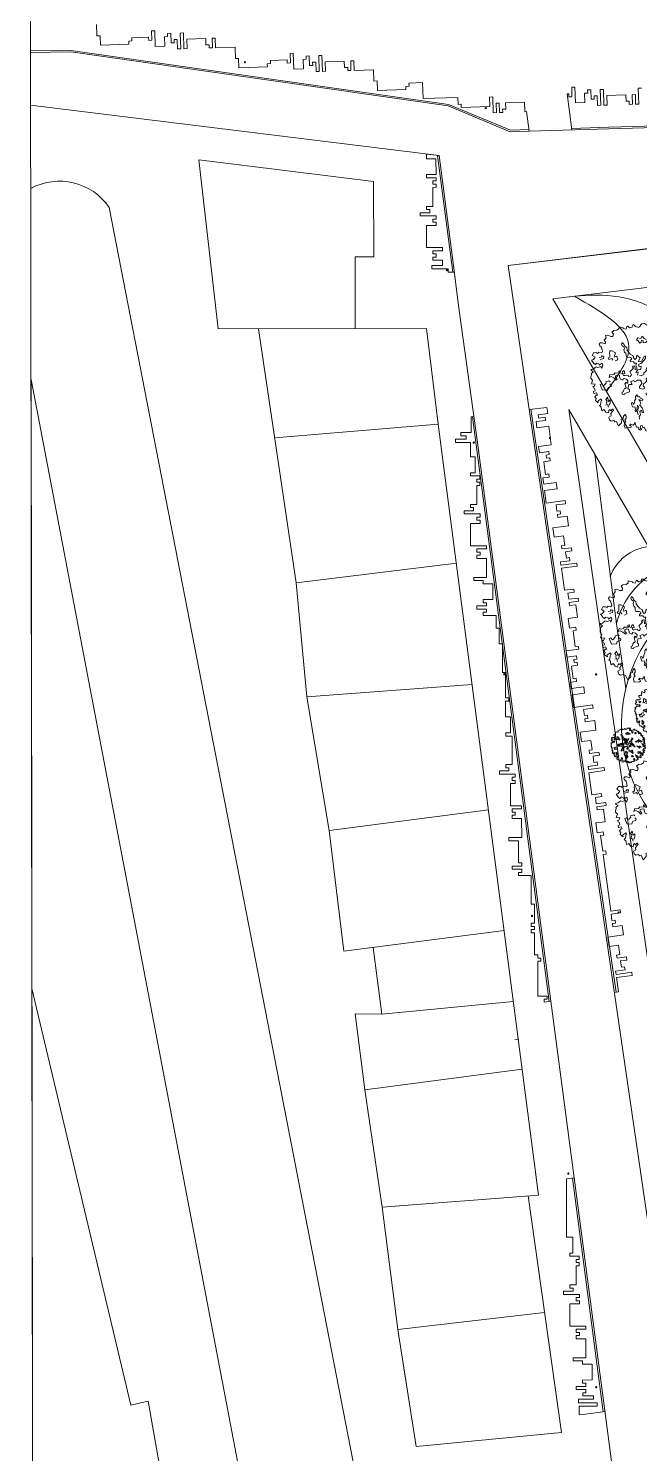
# Model space of a CAD drawing. Header units: metres. Extents: x -48 to 2360, y -1392 to 453.
# Drawn here: x 662.2 to 698.9, y -1335.7 to -1250.2 of the extents above; entities that cross this region are included whole.
import ezdxf

# ---------------------------------------------------------------- set-up
doc = ezdxf.new("R2010")
doc.units = ezdxf.units.M
doc.layers.add('ESTRUC', color=9, linetype='Continuous', lineweight=18)
doc.layers.add('TODO', color=210, linetype='Continuous', lineweight=5)
doc.layers.add('JARDINERAS', color=93, linetype='Continuous', lineweight=5, transparency=0.4)
doc.layers.add('SUELO', color=231, linetype='Continuous', lineweight=5, transparency=0.2)
doc.layers.add('Vegetación-h', color=7, linetype='Continuous', lineweight=5, true_color=0x5f7f00, transparency=0.5)
doc.layers.get('ESTRUC').off()

# ---------------------------------------------------------------- blocks, each defined once
blk = doc.blocks.new('arb29')
at = {"layer": 'Vegetación-h', "linetype": 'Continuous'}
for points in [[(1.833, -0.001), (1.929, -0.073), (1.976, -0.118), (2.022, -0.099), (2.061, -0.145), (2.008, -0.196), (1.95, -0.203), (1.91, -0.281), (1.857, -0.222), (1.793, -0.275), (1.774, -0.339), (1.91, -0.373), (1.878, -0.373), (1.942, -0.326), (2.001, -0.411), (1.976, -0.47), (1.905, -0.477), (1.846, -0.47), (1.812, -0.517), (1.78, -0.47), (1.727, -0.504), (1.748, -0.587), (1.833, -0.626), (1.852, -0.679), (1.905, -0.653), (1.897, -0.73), (1.865, -0.764), (1.799, -0.751), (1.74, -0.764), (1.676, -0.73), (1.644, -0.764), (1.636, -0.815), (1.565, -0.778), (1.5, -0.706), (1.402, -0.672), (1.317, -0.666), (1.245, -0.613), (1.277, -0.698), (1.389, -0.725), (1.349, -0.778), (1.389, -0.855), (1.434, -0.81), (1.525, -0.9), (1.578, -0.991), (1.663, -0.927), (1.695, -1.031), (1.631, -1.044), (1.565, -1.11), (1.597, -1.148), (1.525, -1.182), (1.487, -1.135), (1.447, -1.201), (1.357, -1.161), (1.291, -1.071), (1.206, -1.076), (1.192, -1.148), (1.264, -1.169), (1.37, -1.246), (1.323, -1.286), (1.362, -1.345), (1.349, -1.377), (1.264, -1.35), (1.259, -1.39), (1.277, -1.435), (1.232, -1.435), (1.179, -1.435), (1.155, -1.462), (1.109, -1.403), (1.096, -1.488), (1.141, -1.533), (1.07, -1.566), (1.043, -1.533), (0.958, -1.526), (0.919, -1.619), (0.966, -1.611), (0.977, -1.658), (0.881, -1.683), (0.854, -1.637), (0.783, -1.579), (0.75, -1.619), (0.716, -1.56), (0.665, -1.566), (0.665, -1.645), (0.737, -1.677), (0.698, -1.717), (0.639, -1.709), (0.599, -1.651), (0.541, -1.67), (0.495, -1.611), (0.424, -1.552), (0.463, -1.539), (0.41, -1.637), (0.32, -1.637), (0.293, -1.69), (0.339, -1.677), (0.371, -1.722), (0.352, -1.749), (0.189, -1.826), (0.131, -1.741), (0.123, -1.651), (0.144, -1.611), (0.091, -1.573), (0.11, -1.494), (0.085, -1.43), (0.038, -1.39), (0.006, -1.462), (0.025, -1.539), (-0.039, -1.592), (-0.013, -1.632), (0.014, -1.69), (-0.047, -1.826), (-0.111, -1.762), (-0.164, -1.704), (-0.209, -1.741), (-0.255, -1.704), (-0.332, -1.755), (-0.398, -1.736), (-0.451, -1.658), (-0.398, -1.586), (-0.43, -1.515), (-0.398, -1.435), (-0.379, -1.377), (-0.417, -1.345), (-0.462, -1.435), (-0.502, -1.396), (-0.523, -1.443), (-0.51, -1.526), (-0.6, -1.526), (-0.691, -1.462), (-0.744, -1.526), (-0.783, -1.467), (-0.808, -1.416), (-0.874, -1.39), (-0.855, -1.35), (-0.867, -1.265), (-0.874, -1.22), (-0.855, -1.201), (-0.893, -1.156), (-0.972, -1.254), (-0.946, -1.312), (-1.063, -1.278), (-1.063, -1.201), (-1.122, -1.169), (-1.103, -1.097), (-1.057, -1.076), (-1.116, -1.018), (-1.18, -1.063), (-1.188, -1.063), (-1.225, -1.012), (-1.174, -0.967), (-1.225, -0.887), (-1.265, -0.895), (-1.297, -0.855), (-1.259, -0.836), (-1.252, -0.751), (-1.377, -0.783), (-1.377, -0.719), (-1.377, -0.653), (-1.414, -0.64), (-1.454, -0.613), (-1.462, -0.581), (-1.48, -0.477), (-1.499, -0.464), (-1.486, -0.451), (-1.448, -0.379), (-1.52, -0.36), (-1.552, -0.334), (-1.48, -0.294), (-1.414, -0.196), (-1.35, -0.196), (-1.265, -0.124), (-1.22, -0.171), (-1.22, -0.065), (-1.265, -0.014), (-1.331, -0.105), (-1.356, -0.065), (-1.435, -0.065), (-1.462, -0.124), (-1.526, -0.112), (-1.552, -0.086), (-1.637, -0.033), (-1.579, 0.007), (-1.552, 0.103), (-1.664, 0.129), (-1.643, 0.233), (-1.558, 0.26), (-1.513, 0.247), (-1.486, 0.305), (-1.39, 0.318), (-1.377, 0.364), (-1.403, 0.403), (-1.462, 0.494), (-1.526, 0.515), (-1.565, 0.56), (-1.545, 0.613), (-1.486, 0.632), (-1.382, 0.638), (-1.39, 0.691), (-1.448, 0.749), (-1.414, 0.84), (-1.454, 0.906), (-1.395, 0.946), (-1.284, 0.933), (-1.212, 0.957), (-1.225, 1.037), (-1.292, 1.088), (-1.252, 1.154), (-1.154, 1.199), (-1.108, 1.271), (-1.122, 1.337), (-0.978, 1.35), (-0.972, 1.324), (-0.874, 1.343), (-0.874, 1.382), (-0.88, 1.433), (-0.861, 1.447), (-0.855, 1.447), (-0.783, 1.422), (-0.704, 1.467), (-0.712, 1.492), (-0.704, 1.558), (-0.664, 1.558), (-0.6, 1.526), (-0.483, 1.532), (-0.483, 1.552), (-0.451, 1.598), (-0.457, 1.63), (-0.438, 1.683), (-0.353, 1.721), (-0.228, 1.688), (-0.196, 1.76), (-0.228, 1.8), (-0.17, 1.8), (-0.143, 1.755), (-0.13, 1.636), (-0.151, 1.545), (-0.111, 1.513), (-0.071, 1.539), (-0.058, 1.63), (-0.007, 1.636), (0.038, 1.552), (0.157, 1.396), (0.203, 1.356), (0.24, 1.532), (0.189, 1.585), (0.15, 1.656), (0.157, 1.734), (0.195, 1.728)], [(0.195, 1.728), (0.227, 1.806), (0.293, 1.838), (0.346, 1.8), (0.346, 1.755), (0.359, 1.702), (0.392, 1.702), (0.45, 1.76), (0.528, 1.787), (0.541, 1.755), (0.573, 1.755), (0.613, 1.779), (0.652, 1.728), (0.645, 1.675), (0.671, 1.683), (0.743, 1.728), (0.788, 1.734), (0.801, 1.675), (0.783, 1.611), (0.854, 1.649), (0.86, 1.552), (0.913, 1.545), (0.926, 1.611), (0.926, 1.662), (0.998, 1.656), (1.017, 1.67), (1.03, 1.611), (0.998, 1.558), (1.049, 1.558), (1.102, 1.611), (1.141, 1.558), (1.128, 1.505), (1.128, 1.454), (1.121, 1.388), (1.168, 1.401), (1.192, 1.454), (1.24, 1.401), (1.298, 1.447), (1.317, 1.492), (1.336, 1.454), (1.381, 1.454), (1.349, 1.396), (1.317, 1.337), (1.376, 1.29), (1.402, 1.343), (1.421, 1.297), (1.48, 1.324), (1.538, 1.337), (1.551, 1.278), (1.506, 1.225), (1.453, 1.199), (1.453, 1.14), (1.48, 1.069), (1.506, 1.122), (1.559, 1.069), (1.559, 1.148), (1.61, 1.167), (1.623, 1.207), (1.644, 1.135), (1.663, 1.088), (1.623, 1.05), (1.617, 1.01), (1.668, 1.029), (1.676, 0.965), (1.676, 0.925), (1.636, 0.899), (1.604, 0.866), (1.636, 0.827), (1.676, 0.866), (1.716, 0.893), (1.78, 0.848), (1.838, 0.789), (1.812, 0.768), (1.708, 0.755), (1.655, 0.696), (1.617, 0.638), (1.506, 0.677), (1.578, 0.574), (1.676, 0.592), (1.748, 0.638), (1.833, 0.6), (1.878, 0.651), (1.923, 0.592), (1.923, 0.534), (1.846, 0.547), (1.767, 0.534), (1.65, 0.456), (1.767, 0.417), (1.833, 0.443), (1.969, 0.39), (2.001, 0.398), (2.022, 0.318), (1.95, 0.281), (1.865, 0.267), (1.838, 0.196), (1.78, 0.129), (1.846, 0.09), (1.969, 0.124), (2.022, 0.065), (1.982, -0.001), (1.918, 0.031), (1.833, -0.001)], [(0.528, 1.559), (0.437, 1.507), (0.469, 1.475), (0.469, 1.422), (0.508, 1.382), (0.561, 1.435), (0.535, 1.475), (0.619, 1.487), (0.6, 1.52)], [(-0.124, 1.233), (-0.195, 1.246), (-0.286, 1.291), (-0.3, 1.2), (-0.404, 1.194), (-0.424, 1.115), (-0.365, 1.096), (-0.281, 1.044), (-0.254, 1.089), (-0.261, 1.161), (-0.202, 1.155), (-0.182, 1.096), (-0.104, 1.135), (-0.078, 1.187), (0.007, 1.167), (0.013, 1.214), (-0.072, 1.259)], [(1.291, 0.901), (1.174, 0.933), (1.122, 0.867), (1.063, 0.848), (1.089, 0.894), (1.057, 0.965), (1.037, 0.919), (1.004, 0.815), (0.939, 0.756), (0.985, 0.75), (0.855, 0.685), (0.782, 0.606), (0.861, 0.613), (0.966, 0.62), (0.932, 0.652), (1.024, 0.692), (1.082, 0.665), (1.122, 0.75), (1.187, 0.783), (1.206, 0.822), (1.272, 0.808), (1.35, 0.769), (1.376, 0.815), (1.415, 0.887), (1.494, 0.913), (1.39, 0.933)], [(-0.87, 0.204), (-0.804, 0.27), (-0.87, 0.379), (-0.935, 0.314), (-0.956, 0.336), (-0.956, 0.467), (-1.089, 0.488), (-1.154, 0.467), (-1.132, 0.379), (-1.11, 0.336), (-1.089, 0.27), (-1.132, 0.226), (-1.089, 0.183), (-1.001, 0.248), (-0.956, 0.204)], [(0.059, 0.013), (0.118, 0.013), (0.189, 0.091), (0.17, 0.137), (0.202, 0.189), (0.235, 0.248), (0.215, 0.28), (0.209, 0.352), (0.254, 0.384), (0.241, 0.436), (0.248, 0.502), (0.287, 0.541), (0.32, 0.554), (0.326, 0.626), (0.306, 0.685), (0.365, 0.744), (0.352, 0.815), (0.326, 0.861), (0.352, 0.894), (0.372, 0.887), (0.404, 0.848), (0.424, 0.867), (0.444, 0.822), (0.424, 0.769), (0.385, 0.697), (0.411, 0.652), (0.431, 0.6), (0.392, 0.535), (0.34, 0.522), (0.34, 0.463), (0.385, 0.391), (0.451, 0.418), (0.535, 0.418), (0.528, 0.384), (0.574, 0.359), (0.633, 0.313), (0.705, 0.332), (0.73, 0.286), (0.769, 0.254), (0.809, 0.189), (0.946, 0.104), (0.9, 0.091), (0.809, 0.091), (0.757, 0.137), (0.698, 0.13), (0.672, 0.175), (0.619, 0.202), (0.535, 0.17), (0.476, 0.182), (0.515, 0.215), (0.555, 0.261), (0.58, 0.234), (0.594, 0.268), (0.515, 0.332), (0.496, 0.274), (0.417, 0.286), (0.32, 0.254), (0.372, 0.215), (0.378, 0.157), (0.463, 0.118), (0.469, 0.046), (0.503, 0.032), (0.548, -0.02), (0.463, -0.02), (0.404, 0.007), (0.424, 0.026), (0.359, 0.052), (0.313, -0.02), (0.352, -0.079), (0.333, -0.144), (0.281, -0.209), (0.3, -0.274), (0.34, -0.294), (0.372, -0.346), (0.313, -0.385), (0.209, -0.392), (0.183, -0.346), (0.202, -0.306), (0.222, -0.215), (0.202, -0.163), (0.15, -0.124), (0.052, -0.163), (0.027, -0.19), (-0.02, -0.249), (-0.059, -0.209), (-0.15, -0.274), (-0.118, -0.313), (-0.072, -0.359), (-0.176, -0.399), (-0.163, -0.451), (-0.163, -0.515), (-0.137, -0.542), (-0.098, -0.555), (-0.078, -0.62), (-0.143, -0.678), (-0.209, -0.724), (-0.215, -0.771), (-0.286, -0.771), (-0.306, -0.718), (-0.274, -0.685), (-0.281, -0.62), (-0.267, -0.567), (-0.241, -0.562), (-0.229, -0.522), (-0.261, -0.476), (-0.306, -0.418), (-0.286, -0.353), (-0.248, -0.385), (-0.229, -0.346), (-0.248, -0.288), (-0.313, -0.249), (-0.411, -0.261), (-0.417, -0.326), (-0.502, -0.32), (-0.554, -0.249), (-0.58, -0.202), (-0.646, -0.215), (-0.691, -0.268), (-0.678, -0.313), (-0.606, -0.353), (-0.626, -0.392), (-0.73, -0.353), (-0.828, -0.34), (-0.88, -0.392), (-0.887, -0.281), (-0.808, -0.274), (-0.763, -0.242), (-0.737, -0.177), (-0.606, -0.138), (-0.646, -0.079), (-0.599, -0.052), (-0.587, -0.118), (-0.515, -0.118), (-0.515, -0.052), (-0.483, 0), (-0.424, -0.085), (-0.483, -0.124), (-0.443, -0.17), (-0.385, -0.15), (-0.3, -0.098), (-0.261, -0.144), (-0.215, -0.124), (-0.209, -0.085), (-0.202, -0.052), (-0.286, 0.026), (-0.261, 0.078), (-0.209, 0.182), (-0.254, 0.195), (-0.241, 0.241), (-0.202, 0.268), (-0.156, 0.202), (-0.13, 0.143), (-0.091, 0.182), (-0.111, 0.234), (-0.156, 0.286), (-0.163, 0.372), (-0.229, 0.345), (-0.274, 0.384), (-0.378, 0.352), (-0.397, 0.391), (-0.365, 0.443), (-0.385, 0.47), (-0.443, 0.483), (-0.542, 0.443), (-0.58, 0.495), (-0.613, 0.567), (-0.672, 0.593), (-0.717, 0.658), (-0.717, 0.717), (-0.75, 0.75), (-0.815, 0.769), (-0.855, 0.815), (-0.848, 0.874), (-0.776, 0.835), (-0.717, 0.776), (-0.652, 0.763), (-0.613, 0.685), (-0.463, 0.587), (-0.378, 0.574), (-0.326, 0.547), (-0.339, 0.522), (-0.261, 0.47), (-0.229, 0.515), (-0.241, 0.626), (-0.104, 0.581), (-0.13, 0.495), (-0.118, 0.436), (-0.026, 0.489), (0.007, 0.672), (0.039, 0.704), (0.065, 0.613), (-0.007, 0.424), (-0.084, 0.352), (-0.046, 0.28), (0.02, 0.326), (0.039, 0.215), (-0.052, 0.17), (-0.084, 0.071), (-0.013, 0.104), (-0.007, 0.039), (0, 0)], [(-1.422, 0.137), (-1.331, 0.189), (-1.363, 0.215), (-1.291, 0.234), (-1.272, 0.157), (-1.363, 0.091)], [(1.472, 0.291), (1.472, 0.357), (1.341, 0.336), (1.319, 0.291), (1.188, 0.248), (1.1, 0.27), (1.144, 0.204), (1.297, 0.226), (1.319, 0.183), (1.319, 0.117), (1.384, 0.117), (1.407, 0.248), (1.494, 0.248), (1.582, 0.291)], [(0.496, -0.385), (0.555, -0.431), (0.685, -0.424), (0.764, -0.365), (0.737, -0.34), (0.802, -0.32), (0.874, -0.392), (0.796, -0.418), (0.802, -0.483), (0.887, -0.476), (0.978, -0.542), (0.978, -0.601), (0.868, -0.574), (0.744, -0.594), (0.685, -0.522), (0.567, -0.503), (0.496, -0.529), (0.469, -0.47)], [(1.585, -0.229), (1.513, -0.249), (1.487, -0.288), (1.461, -0.235), (1.408, -0.301), (1.447, -0.333), (1.435, -0.399), (1.487, -0.431), (1.553, -0.346), (1.501, -0.333), (1.598, -0.274), (1.644, -0.365), (1.709, -0.281), (1.637, -0.163)], [(-0.804, -0.519), (-0.848, -0.496), (-0.935, -0.562), (-0.913, -0.605), (-0.956, -0.693), (-0.979, -0.715), (-1.044, -0.671), (-1.089, -0.715), (-0.956, -0.869), (-0.804, -0.803), (-0.804, -0.715), (-0.717, -0.65), (-0.717, -0.605), (-0.782, -0.584)], [(0.548, -1.384), (0.508, -1.298), (0.535, -1.234), (0.503, -1.168), (0.476, -1.136), (0.515, -1.064), (0.555, -1.136), (0.607, -1.123), (0.567, -1.064), (0.503, -0.992), (0.398, -0.927), (0.411, -0.848), (0.378, -0.809), (0.313, -0.757), (0.431, -0.764), (0.437, -0.705), (0.34, -0.698), (0.3, -0.66), (0.261, -0.678), (0.195, -0.633), (0.17, -0.698), (0.202, -0.776), (0.189, -0.855), (0.209, -0.894), (0.195, -0.973), (0.15, -0.927), (0.111, -0.946), (0.15, -1.012), (0.202, -1.07), (0.267, -1.037), (0.313, -1.109), (0.313, -1.161), (0.365, -1.181), (0.352, -1.064), (0.326, -0.953), (0.398, -1.012), (0.392, -1.089), (0.411, -1.2), (0.456, -1.259)], [(1.144, -0.912), (1.078, -0.89), (0.947, -0.846), (0.926, -0.912), (0.926, -0.956), (0.991, -0.934), (1.034, -0.934), (1.078, -1)], [(-0.685, -1.311), (-0.646, -1.266), (-0.678, -1.227), (-0.685, -1.161), (-0.744, -1.129), (-0.717, -1.037), (-0.665, -1.103), (-0.633, -1.155), (-0.599, -1.089), (-0.567, -1.188), (-0.567, -1.259), (-0.619, -1.286), (-0.574, -1.345)]]:
    blk.add_lwpolyline(points, dxfattribs=at)

msp = doc.modelspace()

# ---------------------------------------------------------------- linework, layer by layer
at = {"layer": 'JARDINERAS', "transparency": 33554559}
for p, q in [((687.072, -1264.428), (686.438, -1264.428)), ((686.438, -1264.428), (686.438, -1264.633)), ((686.438, -1264.633), (687.411, -1264.633)), ((687.411, -1264.633), (687.411, -1264.833)), ((687.698, -1264.84), (687.411, -1264.833)), ((687.698, -1264.84), (687.79, -1264.829)), ((692.276, -1273.07), (693.344, -1272.948)), ((696.149, -1332.451), (695.239, -1332.451)), ((695.239, -1332.451), (695.239, -1332.682)), ((695.239, -1332.682), (696.355, -1332.682)), ((696.355, -1332.87), (695.282, -1332.87)), ((695.282, -1332.87), (695.282, -1333.394)), ((695.492, -1332.251), (696.149, -1332.251)), ((695.282, -1333.394), (695.65, -1333.356))]:
    msp.add_line(p, q, dxfattribs=at)
at = {"layer": 'JARDINERAS', "ltscale": 7, "transparency": 33554559}
for p, q in [((693.344, -1272.948), (693.394, -1273.319)), ((688.788, -1273.512), (688.872, -1273.51)), ((688.788, -1274.461), (688.788, -1273.512)), ((687.859, -1274.861), (688.499, -1274.861)), ((688.173, -1274.661), (688.173, -1274.461)), ((688.173, -1274.461), (688.788, -1274.461)), ((688.499, -1274.661), (688.173, -1274.661)), ((688.499, -1274.861), (688.499, -1274.661)), ((688.749, -1275.061), (687.859, -1275.061))]:
    msp.add_line(p, q, dxfattribs=at)
at = {"layer": 'JARDINERAS', "ltscale": 7, "transparency": 33554687}
msp.add_line((687.859, -1275.061), (687.859, -1274.861), dxfattribs=at)
at = {"layer": 'JARDINERAS', "ltscale": 0.05, "transparency": 33554585}
msp.add_line((697.516, -1285.934), (696.226, -1275.772), dxfattribs=at)
at = {"layer": 'JARDINERAS', "transparency": 33554687}
for p, q in [((697.398, -1308.044), (697.404, -1308.08)), ((696.149, -1332.251), (696.149, -1332.451)), ((696.355, -1332.682), (696.355, -1332.87))]:
    msp.add_line(p, q, dxfattribs=at)
at = {"layer": 'JARDINERAS', "transparency": 33554559, "flags": 128}
for points in [[(666.314, -1250.648), (666.292, -1249.964)], [(666.505, -1250.642), (666.314, -1250.648)], [(666.524, -1251.213), (666.505, -1250.642)], [(669.424, -1250.735), (668.414, -1250.768)], [(668.414, -1250.768), (668.42, -1250.959)], [(669.43, -1250.925), (669.424, -1250.735)], [(669.62, -1250.919), (669.43, -1250.925)], [(669.792, -1250.341), (669.601, -1250.348)], [(669.601, -1250.348), (669.62, -1250.919)], [(669.824, -1251.293), (669.792, -1250.341)], [(670.566, -1250.696), (670.375, -1250.703)], [(670.375, -1250.703), (670.394, -1251.274)], [(670.749, -1250.5), (670.559, -1250.506)], [(670.559, -1250.506), (670.566, -1250.696)], [(670.769, -1251.071), (670.749, -1250.5)], [(671.143, -1250.868), (670.952, -1250.874)], [(670.952, -1250.874), (670.959, -1251.064)], [(671.162, -1251.438), (671.143, -1250.868)], [(671.511, -1250.474), (671.32, -1250.481)], [(671.32, -1250.481), (671.352, -1251.432)], [(671.542, -1251.426), (671.511, -1250.474)], [(672.855, -1250.81), (671.714, -1250.848)], [(671.714, -1250.848), (671.733, -1251.419)], [(672.868, -1251.191), (672.855, -1250.81)], [(673.426, -1250.791), (673.236, -1250.797)], [(673.236, -1250.797), (673.255, -1251.368)], [(673.445, -1251.362), (673.426, -1250.791)], [(691.153, -1256.307), (687.434, -1254.763), (664.756, -1251.521), (662.332, -1251.558)], [(668.236, -1251.155), (666.524, -1251.213)], [(668.42, -1250.959), (668.23, -1250.965)], [(668.23, -1250.965), (668.236, -1251.155)], [(670.394, -1251.274), (669.824, -1251.293)], [(670.959, -1251.064), (670.769, -1251.071)], [(671.352, -1251.432), (671.162, -1251.438)], [(671.733, -1251.419), (671.542, -1251.426)], [(673.058, -1251.184), (672.868, -1251.191)], [(673.065, -1251.375), (673.058, -1251.184)], [(673.255, -1251.368), (673.065, -1251.375)], [(674.614, -1251.323), (673.445, -1251.362)], [(674.637, -1252.007), (674.614, -1251.323)], [(678.114, -1251.7), (677.924, -1251.707)], [(677.924, -1251.707), (677.943, -1252.278)], [(678.146, -1252.652), (678.114, -1251.7)], [(674.827, -1252.001), (674.637, -1252.007)], [(674.846, -1252.572), (674.827, -1252.001)], [(676.559, -1252.514), (674.846, -1252.572)], [(676.742, -1252.318), (676.552, -1252.324)], [(676.552, -1252.324), (676.559, -1252.514)], [(677.746, -1252.094), (676.736, -1252.127)], [(676.736, -1252.127), (676.742, -1252.318)], [(677.752, -1252.284), (677.746, -1252.094)], [(677.943, -1252.278), (677.752, -1252.284)], [(678.717, -1252.633), (678.146, -1252.652)], [(678.888, -1252.055), (678.697, -1252.062)], [(678.697, -1252.062), (678.717, -1252.633)], [(679.072, -1251.859), (678.881, -1251.865)], [(678.881, -1251.865), (678.888, -1252.055)], [(679.091, -1252.43), (679.072, -1251.859)], [(679.281, -1252.423), (679.091, -1252.43)], [(679.465, -1252.227), (679.275, -1252.233)], [(679.275, -1252.233), (679.281, -1252.423)], [(679.484, -1252.797), (679.465, -1252.227)], [(679.833, -1251.833), (679.642, -1251.84)], [(679.642, -1251.84), (679.674, -1252.791)], [(679.865, -1252.785), (679.833, -1251.833)], [(681.177, -1252.169), (680.036, -1252.207)], [(680.036, -1252.207), (680.055, -1252.778)], [(681.19, -1252.55), (681.177, -1252.169)], [(681.38, -1252.543), (681.19, -1252.55)], [(681.387, -1252.734), (681.38, -1252.543)], [(681.748, -1252.15), (681.558, -1252.157)], [(681.558, -1252.157), (681.577, -1252.727)], [(681.767, -1252.721), (681.748, -1252.15)], [(679.674, -1252.791), (679.484, -1252.797)], [(680.055, -1252.778), (679.865, -1252.785)], [(681.577, -1252.727), (681.387, -1252.734)], [(682.936, -1252.682), (681.767, -1252.721)], [(682.959, -1253.366), (682.936, -1252.682)], [(683.149, -1253.36), (682.959, -1253.366)], [(683.168, -1253.931), (683.149, -1253.36)], [(685.878, -1253.459), (685.058, -1253.487)], [(685.058, -1253.487), (685.065, -1253.677)], [(685.91, -1254.417), (685.878, -1253.459)], [(684.881, -1253.873), (683.168, -1253.931)], [(685.065, -1253.677), (684.874, -1253.683)], [(684.874, -1253.683), (684.881, -1253.873)], [(690.088, -1254.315), (689.897, -1254.321)], [(689.897, -1254.321), (689.916, -1254.892)], [(690.119, -1255.266), (690.088, -1254.315)], [(694.653, -1254.121), (694.564, -1254.124)], [(694.832, -1256.298), (694.564, -1254.124)], [(694.659, -1254.311), (694.653, -1254.121)], [(694.85, -1254.305), (694.659, -1254.311)], [(695.021, -1253.728), (694.831, -1253.734)], [(694.831, -1253.734), (694.85, -1254.305)], [(695.053, -1254.679), (695.021, -1253.728)], [(695.795, -1254.083), (695.604, -1254.089)], [(695.604, -1254.089), (695.624, -1254.66)], [(695.979, -1253.886), (695.788, -1253.893)], [(695.788, -1253.893), (695.795, -1254.083)], [(695.998, -1254.457), (695.979, -1253.886)], [(696.372, -1254.254), (696.182, -1254.26)], [(696.182, -1254.26), (696.188, -1254.451)], [(696.391, -1254.825), (696.372, -1254.254)], [(696.74, -1253.861), (696.549, -1253.867)], [(696.549, -1253.867), (696.581, -1254.818)], [(696.772, -1254.812), (696.74, -1253.861)], [(698.084, -1254.197), (696.943, -1254.235)], [(696.943, -1254.235), (696.962, -1254.806)], [(698.097, -1254.577), (698.084, -1254.197)], [(698.655, -1254.178), (698.465, -1254.184)], [(698.465, -1254.184), (698.484, -1254.755)], [(698.674, -1254.748), (698.655, -1254.178)], [(699.023, -1253.784), (698.833, -1253.791)], [(698.833, -1253.791), (698.865, -1254.742)], [(687.993, -1254.347), (685.91, -1254.417)], [(688.007, -1254.765), (687.993, -1254.347)], [(688.198, -1254.758), (688.007, -1254.765)], [(688.204, -1254.949), (688.198, -1254.758)], [(689.916, -1254.892), (688.204, -1254.949)], [(690.481, -1254.682), (690.291, -1254.689)], [(690.291, -1254.689), (690.31, -1255.26)], [(690.5, -1255.253), (690.481, -1254.682)], [(690.874, -1255.05), (690.684, -1255.057)], [(690.684, -1255.057), (690.69, -1255.247)], [(692.003, -1254.632), (690.861, -1254.67)], [(690.861, -1254.67), (690.874, -1255.05)], [(692.022, -1255.203), (692.003, -1254.632)], [(695.624, -1254.66), (695.053, -1254.679)], [(696.188, -1254.451), (695.998, -1254.457)], [(696.581, -1254.818), (696.391, -1254.825)], [(696.962, -1254.806), (696.772, -1254.812)], [(698.287, -1254.571), (698.097, -1254.577)], [(698.294, -1254.761), (698.287, -1254.571)], [(698.484, -1254.755), (698.294, -1254.761)], [(698.865, -1254.742), (698.674, -1254.748)], [(690.31, -1255.26), (690.119, -1255.266)], [(690.69, -1255.247), (690.5, -1255.253)], [(692.128, -1255.199), (692.022, -1255.203)], [(692.128, -1255.199), (692.272, -1256.37)], [(686.111, -1258.028), (686.111, -1257.742)], [(686.111, -1257.742), (686.873, -1257.836)], [(686.682, -1258.027), (686.111, -1258.028)], [(686.684, -1258.979), (686.682, -1258.027)], [(686.775, -1257.824), (686.873, -1257.836)], [(687.698, -1264.84), (686.775, -1257.824)], [(686.113, -1258.98), (686.684, -1258.979)], [(686.113, -1259.17), (686.113, -1258.98)], [(686.684, -1259.169), (686.113, -1259.17)], [(686.494, -1259.55), (686.494, -1259.36)], [(686.494, -1259.36), (686.684, -1259.36)], [(686.684, -1259.36), (686.684, -1259.169)], [(686.685, -1259.55), (686.494, -1259.55)], [(686.494, -1259.741), (686.685, -1259.74)], [(686.496, -1260.883), (686.494, -1259.741)], [(686.685, -1259.74), (686.685, -1259.55)], [(686.115, -1260.884), (686.496, -1260.883)], [(686.115, -1261.074), (686.115, -1260.884)], [(686.306, -1261.074), (686.115, -1261.074)], [(686.306, -1261.264), (686.306, -1261.074)], [(685.735, -1261.265), (686.306, -1261.264)], [(685.735, -1261.455), (685.735, -1261.265)], [(686.687, -1261.454), (685.735, -1261.455)], [(686.117, -1262.026), (686.688, -1262.025)], [(686.119, -1263.359), (686.117, -1262.026)], [(686.497, -1261.645), (686.687, -1261.644)], [(686.497, -1261.835), (686.497, -1261.645)], [(686.688, -1261.835), (686.497, -1261.835)], [(686.687, -1261.644), (686.687, -1261.454)], [(686.688, -1262.025), (686.688, -1261.835)], [(687.071, -1263.357), (686.119, -1263.359)], [(686.5, -1263.739), (686.5, -1263.548)], [(686.5, -1263.548), (687.071, -1263.548)], [(686.69, -1263.739), (686.5, -1263.739)], [(686.691, -1263.929), (686.69, -1263.739)], [(687.071, -1263.548), (687.071, -1263.357)], [(686.501, -1264.12), (686.5, -1263.929)], [(686.5, -1263.929), (686.691, -1263.929)], [(687.072, -1264.119), (686.501, -1264.12)], [(687.072, -1264.428), (687.072, -1264.119)], [(693.256, -1273.722), (692.69, -1273.798)], [(692.69, -1273.798), (692.741, -1274.175)], [(693.394, -1273.319), (692.828, -1273.395)], [(692.828, -1273.395), (692.854, -1273.584)], [(692.854, -1273.584), (693.231, -1273.533)], [(693.231, -1273.533), (693.256, -1273.722)], [(693.45, -1274.08), (692.741, -1274.175)], [(693.45, -1274.08), (693.6, -1275.189)], [(688.75, -1275.912), (688.749, -1275.061)], [(693.6, -1275.189), (692.845, -1275.291)], [(692.845, -1275.291), (692.896, -1275.668)], [(692.896, -1275.668), (693.462, -1275.592)], [(693.462, -1275.592), (693.487, -1275.781)], [(689.036, -1275.912), (688.75, -1275.912)], [(689.037, -1276.864), (689.036, -1275.912)], [(693.538, -1276.158), (693.161, -1276.209)], [(693.161, -1276.209), (693.262, -1276.963)], [(693.487, -1275.781), (693.298, -1275.806)], [(693.298, -1275.806), (693.324, -1275.995)], [(693.324, -1275.995), (693.513, -1275.969)], [(693.513, -1275.969), (693.538, -1276.158)], [(688.752, -1277.054), (688.752, -1276.864)], [(688.752, -1276.864), (689.037, -1276.864)], [(689.323, -1277.054), (688.752, -1277.054)], [(689.133, -1277.435), (689.133, -1277.244)], [(689.133, -1277.244), (689.323, -1277.244)], [(689.323, -1277.244), (689.323, -1277.054)], [(693.476, -1277.127), (693.099, -1277.178)], [(693.099, -1277.178), (693.15, -1277.555)], [(693.262, -1276.963), (693.451, -1276.938)], [(693.451, -1276.938), (693.476, -1277.127)], [(689.324, -1277.434), (689.133, -1277.435)], [(689.135, -1278.767), (689.133, -1277.625)], [(689.133, -1277.625), (689.324, -1277.625)], [(689.324, -1277.625), (689.324, -1277.434)], [(693.15, -1277.555), (693.905, -1277.453)], [(693.955, -1277.831), (693.201, -1277.932)], [(693.201, -1277.932), (693.302, -1278.687)], [(693.905, -1277.453), (693.955, -1277.831)], [(688.754, -1278.768), (689.135, -1278.767)], [(688.755, -1278.958), (688.754, -1278.768)], [(688.945, -1278.958), (688.755, -1278.958)], [(688.945, -1279.148), (688.945, -1278.958)], [(693.302, -1278.687), (694.435, -1278.534)], [(694.46, -1278.723), (693.894, -1278.799)], [(693.894, -1278.799), (693.945, -1279.177)], [(694.435, -1278.534), (694.46, -1278.723)], [(688.374, -1279.149), (688.945, -1279.148)], [(688.374, -1279.34), (688.374, -1279.149)], [(689.326, -1279.338), (688.374, -1279.34)], [(688.756, -1279.91), (689.327, -1279.909)], [(688.758, -1281.243), (688.756, -1279.91)], [(689.136, -1279.719), (689.136, -1279.529)], [(689.136, -1279.529), (689.326, -1279.529)], [(689.327, -1279.719), (689.136, -1279.719)], [(689.326, -1279.529), (689.326, -1279.338)], [(689.327, -1279.909), (689.327, -1279.719)], [(693.945, -1279.177), (694.133, -1279.151)], [(694.159, -1279.34), (693.97, -1279.365)], [(693.97, -1279.365), (693.996, -1279.554)], [(693.996, -1279.554), (694.562, -1279.478)], [(694.133, -1279.151), (694.159, -1279.34)], [(694.562, -1279.478), (694.638, -1280.044)], [(694.638, -1280.044), (693.695, -1280.171)], [(693.695, -1280.171), (693.771, -1280.737)], [(693.771, -1280.737), (694.337, -1280.661)], [(694.337, -1280.661), (694.413, -1281.227)], [(689.71, -1281.242), (688.758, -1281.243)], [(689.139, -1281.433), (689.71, -1281.432)], [(689.139, -1281.623), (689.139, -1281.433)], [(689.329, -1281.623), (689.139, -1281.623)], [(689.33, -1281.813), (689.329, -1281.623)], [(689.71, -1281.432), (689.71, -1281.242)], [(694.413, -1281.227), (694.224, -1281.252)], [(694.224, -1281.252), (694.25, -1281.441)], [(694.25, -1281.441), (694.816, -1281.365)], [(694.841, -1281.553), (694.464, -1281.604)], [(694.464, -1281.604), (694.515, -1281.982)], [(694.816, -1281.365), (694.841, -1281.553)], [(689.139, -1281.814), (689.33, -1281.813)], [(689.14, -1282.004), (689.139, -1281.814)], [(689.711, -1282.003), (689.14, -1282.004)], [(689.712, -1283.145), (689.711, -1282.003)], [(694.729, -1282.145), (694.163, -1282.221)], [(694.163, -1282.221), (694.188, -1282.41)], [(694.188, -1282.41), (695.132, -1282.283)], [(695.157, -1282.471), (694.214, -1282.598)], [(694.515, -1281.982), (694.703, -1281.956)], [(694.703, -1281.956), (694.729, -1282.145)], [(695.132, -1282.283), (695.157, -1282.471)], [(688.951, -1283.147), (689.712, -1283.145)], [(689.522, -1283.336), (688.951, -1283.337)], [(689.522, -1283.526), (689.522, -1283.336)], [(694.214, -1282.598), (694.392, -1283.919)], [(690.094, -1283.526), (689.522, -1283.526)], [(690.095, -1284.478), (690.094, -1283.526)], [(694.392, -1283.919), (694.958, -1283.843)], [(694.983, -1284.032), (694.606, -1284.082)], [(694.606, -1284.082), (694.657, -1284.46)], [(694.958, -1283.843), (694.983, -1284.032)], [(689.144, -1284.86), (689.715, -1284.859)], [(689.144, -1285.05), (689.144, -1284.86)], [(689.715, -1285.049), (689.144, -1285.05)], [(689.524, -1284.669), (689.524, -1284.478)], [(689.524, -1284.478), (690.095, -1284.478)], [(689.714, -1284.669), (689.524, -1284.669)], [(689.715, -1284.859), (689.714, -1284.669)], [(689.715, -1285.24), (689.715, -1285.049)], [(694.657, -1284.46), (695.223, -1284.384)], [(695.248, -1284.572), (694.682, -1284.649)], [(694.682, -1284.649), (694.707, -1284.837)], [(694.707, -1284.837), (695.085, -1284.786)], [(695.085, -1284.786), (695.187, -1285.541)], [(695.223, -1284.384), (695.248, -1284.572)], [(689.525, -1285.43), (689.525, -1285.24)], [(689.525, -1285.24), (689.715, -1285.24)], [(690.287, -1285.429), (689.525, -1285.43)], [(690.288, -1286.191), (690.287, -1285.429)], [(695.187, -1285.541), (694.62, -1285.617)], [(694.62, -1285.617), (694.697, -1286.183)], [(690.478, -1286.191), (690.288, -1286.191)], [(690.479, -1287.142), (690.478, -1286.191)], [(694.697, -1286.183), (695.074, -1286.133)], [(695.1, -1286.321), (694.911, -1286.347)], [(694.911, -1286.347), (695.038, -1287.29)], [(695.074, -1286.133), (695.1, -1286.321)], [(690.67, -1287.142), (690.479, -1287.142)], [(690.672, -1288.856), (690.67, -1287.142)], [(695.252, -1287.453), (694.497, -1287.555)], [(694.497, -1287.555), (694.548, -1287.932)], [(695.038, -1287.29), (695.227, -1287.265)], [(695.227, -1287.265), (695.252, -1287.453)], [(694.548, -1287.932), (695.114, -1287.856)], [(695.191, -1288.422), (694.813, -1288.473)], [(694.813, -1288.473), (694.915, -1289.228)], [(695.14, -1288.045), (694.951, -1288.07)], [(694.951, -1288.07), (694.976, -1288.259)], [(694.976, -1288.259), (695.165, -1288.233)], [(695.114, -1287.856), (695.14, -1288.045)], [(695.165, -1288.233), (695.191, -1288.422)], [(690.863, -1288.855), (690.672, -1288.856)], [(690.865, -1290.379), (690.863, -1288.855)], [(695.129, -1289.391), (694.752, -1289.442)], [(694.915, -1289.228), (695.104, -1289.202)], [(695.104, -1289.202), (695.129, -1289.391)], [(694.752, -1289.442), (694.802, -1289.819)], [(694.802, -1289.819), (695.557, -1289.718)], [(695.608, -1290.095), (694.853, -1290.197)], [(694.853, -1290.197), (694.955, -1290.951)], [(695.557, -1289.718), (695.608, -1290.095)], [(691.055, -1290.378), (690.865, -1290.379)], [(690.866, -1291.521), (690.865, -1290.569)], [(690.865, -1290.569), (691.055, -1290.569)], [(691.055, -1290.569), (691.055, -1290.378)], [(694.955, -1290.951), (696.087, -1290.799)], [(696.112, -1290.987), (695.546, -1291.064)], [(695.546, -1291.064), (695.597, -1291.441)], [(696.087, -1290.799), (696.112, -1290.987)], [(691.152, -1291.52), (690.866, -1291.521)], [(691.153, -1292.472), (691.152, -1291.52)], [(695.597, -1291.441), (695.786, -1291.416)], [(695.811, -1291.604), (695.623, -1291.63)], [(695.623, -1291.63), (695.648, -1291.818)], [(695.648, -1291.818), (696.214, -1291.742)], [(695.786, -1291.416), (695.811, -1291.604)], [(696.214, -1291.742), (696.29, -1292.308)], [(690.868, -1292.473), (691.153, -1292.472)], [(690.868, -1292.663), (690.868, -1292.473)], [(691.249, -1292.663), (690.868, -1292.663)], [(691.251, -1294.376), (691.249, -1292.663)], [(696.29, -1292.308), (695.347, -1292.435)], [(695.347, -1292.435), (695.423, -1293.001)], [(695.423, -1293.001), (695.989, -1292.925)], [(696.066, -1293.491), (695.877, -1293.517)], [(695.877, -1293.517), (695.902, -1293.705)], [(695.902, -1293.705), (696.468, -1293.629)], [(695.989, -1292.925), (696.066, -1293.491)], [(696.468, -1293.629), (696.494, -1293.818)], [(690.87, -1294.377), (691.251, -1294.376)], [(690.871, -1294.567), (690.87, -1294.377)], [(696.381, -1294.409), (695.815, -1294.485)], [(695.815, -1294.485), (695.841, -1294.674)], [(696.494, -1293.818), (696.116, -1293.869)], [(696.116, -1293.869), (696.167, -1294.246)], [(696.167, -1294.246), (696.356, -1294.22)], [(696.356, -1294.22), (696.381, -1294.409)], [(690.49, -1294.758), (691.061, -1294.757)], [(690.49, -1294.948), (690.49, -1294.758)], [(691.442, -1294.947), (690.49, -1294.948)], [(691.061, -1294.567), (690.871, -1294.567)], [(691.061, -1294.757), (691.061, -1294.567)], [(691.252, -1295.138), (691.443, -1295.137)], [(691.252, -1295.328), (691.252, -1295.138)], [(691.443, -1295.328), (691.252, -1295.328)], [(691.443, -1295.137), (691.442, -1294.947)], [(691.443, -1295.518), (691.443, -1295.328)], [(695.841, -1294.674), (696.784, -1294.547)], [(696.81, -1294.736), (695.866, -1294.863)], [(695.866, -1294.863), (696.044, -1296.184)], [(696.784, -1294.547), (696.81, -1294.736)], [(691.157, -1295.519), (691.443, -1295.518)], [(691.159, -1296.851), (691.157, -1295.519)], [(696.044, -1296.184), (696.61, -1296.107)], [(696.61, -1296.107), (696.636, -1296.296)], [(691.826, -1296.85), (691.159, -1296.851)], [(691.255, -1297.042), (691.826, -1297.041)], [(691.255, -1297.232), (691.255, -1297.042)], [(691.826, -1297.041), (691.826, -1296.85)], [(696.636, -1296.296), (696.258, -1296.347)], [(696.258, -1296.347), (696.309, -1296.724)], [(696.309, -1296.724), (696.875, -1296.648)], [(696.901, -1296.837), (696.335, -1296.913)], [(696.335, -1296.913), (696.36, -1297.102)], [(696.36, -1297.102), (696.737, -1297.051)], [(696.737, -1297.051), (696.839, -1297.805)], [(696.875, -1296.648), (696.901, -1296.837)], [(691.445, -1297.232), (691.255, -1297.232)], [(691.256, -1297.613), (691.255, -1297.422)], [(691.255, -1297.422), (691.446, -1297.422)], [(691.827, -1297.612), (691.256, -1297.613)], [(691.446, -1297.422), (691.445, -1297.232)], [(691.828, -1298.754), (691.827, -1297.612)], [(696.839, -1297.805), (696.273, -1297.882)], [(696.273, -1297.882), (696.353, -1298.473)], [(691.067, -1298.755), (691.828, -1298.754)], [(691.067, -1298.946), (691.067, -1298.755)], [(696.353, -1298.473), (696.73, -1298.422)], [(696.755, -1298.611), (696.567, -1298.636)], [(696.567, -1298.636), (696.694, -1299.58)], [(696.73, -1298.422), (696.755, -1298.611)], [(691.638, -1298.945), (691.067, -1298.946)], [(691.64, -1300.278), (691.638, -1298.945)], [(696.694, -1299.58), (696.883, -1299.554)], [(696.883, -1299.554), (696.908, -1299.743)], [(691.26, -1300.659), (691.26, -1300.468)], [(691.26, -1300.468), (691.831, -1300.468)], [(691.83, -1300.277), (691.64, -1300.278)], [(691.831, -1300.468), (691.83, -1300.277)], [(696.908, -1299.743), (696.719, -1299.768)], [(696.719, -1299.768), (697.177, -1303.164)], [(691.831, -1300.658), (691.26, -1300.659)], [(691.641, -1300.849), (691.831, -1300.848)], [(691.641, -1301.039), (691.641, -1300.849)], [(692.403, -1301.038), (691.641, -1301.039)], [(691.831, -1300.848), (691.831, -1300.658)], [(692.405, -1302.752), (692.403, -1301.038)], [(692.597, -1303.894), (692.595, -1302.751)], [(692.407, -1304.084), (692.407, -1303.894)], [(692.407, -1303.894), (692.597, -1303.894)], [(697.177, -1303.164), (697.743, -1303.088)], [(697.768, -1303.277), (697.202, -1303.353)], [(697.202, -1303.353), (697.253, -1303.731)], [(697.253, -1303.731), (697.442, -1303.705)], [(697.467, -1303.894), (697.279, -1303.919)], [(697.279, -1303.919), (697.304, -1304.108)], [(697.442, -1303.705), (697.467, -1303.894)], [(697.743, -1303.088), (697.768, -1303.277)], [(692.597, -1304.084), (692.407, -1304.084)], [(692.407, -1304.275), (692.598, -1304.274)], [(692.407, -1304.465), (692.407, -1304.275)], [(692.598, -1304.465), (692.407, -1304.465)], [(692.598, -1304.274), (692.597, -1304.084)], [(692.6, -1305.797), (692.598, -1304.465)], [(697.946, -1304.598), (697.003, -1304.725)], [(697.304, -1304.108), (697.87, -1304.032)], [(697.87, -1304.032), (697.946, -1304.598)], [(697.079, -1305.291), (697.645, -1305.215)], [(697.645, -1305.215), (697.722, -1305.781)], [(692.79, -1305.797), (692.6, -1305.797)], [(692.79, -1305.988), (692.79, -1305.797)], [(692.981, -1305.987), (692.79, -1305.988)], [(692.794, -1308.272), (692.791, -1306.178)], [(692.791, -1306.178), (692.981, -1306.178)], [(692.981, -1306.178), (692.981, -1305.987)], [(697.722, -1305.781), (697.533, -1305.806)], [(697.533, -1305.806), (697.558, -1305.995)], [(697.558, -1305.995), (698.124, -1305.918)], [(698.15, -1306.107), (697.772, -1306.158)], [(697.772, -1306.158), (697.823, -1306.535)], [(698.124, -1305.918), (698.15, -1306.107)], [(698.037, -1306.699), (697.471, -1306.775)], [(697.471, -1306.775), (697.497, -1306.964)], [(697.497, -1306.964), (698.44, -1306.836)], [(698.466, -1307.025), (697.522, -1307.152)], [(697.522, -1307.152), (697.638, -1308.013)], [(697.823, -1306.535), (698.012, -1306.51)], [(698.012, -1306.51), (698.037, -1306.699)], [(698.44, -1306.836), (698.466, -1307.025)], [(697.638, -1308.013), (697.398, -1308.044)], [(693.365, -1308.271), (692.794, -1308.272)], [(693.175, -1308.462), (693.365, -1308.462)], [(693.583, -1308.574), (693.175, -1308.63), (693.175, -1308.462)], [(694.522, -1319.23), (694.978, -1319.171)], [(694.527, -1322.739), (694.522, -1319.23)], [(696.729, -1333.211), (694.883, -1319.184)], [(694.908, -1322.739), (694.527, -1322.739)], [(694.909, -1323.691), (694.908, -1322.739)], [(694.719, -1323.691), (694.909, -1323.691)], [(694.719, -1323.881), (694.719, -1323.691)], [(695.29, -1323.88), (694.719, -1323.881)], [(695.101, -1324.261), (695.1, -1324.071)], [(695.1, -1324.071), (695.291, -1324.071)], [(695.291, -1324.261), (695.101, -1324.261)], [(695.102, -1325.594), (695.101, -1324.452)], [(695.101, -1324.452), (695.291, -1324.452)], [(694.341, -1325.976), (694.913, -1325.975)], [(694.342, -1326.166), (694.341, -1325.976)], [(695.294, -1326.165), (694.342, -1326.166)], [(694.722, -1325.595), (695.102, -1325.594)], [(694.722, -1325.785), (694.722, -1325.595)], [(694.912, -1325.785), (694.722, -1325.785)], [(694.913, -1325.975), (694.912, -1325.785)], [(695.294, -1326.355), (695.294, -1326.165)], [(694.723, -1326.737), (695.294, -1326.736)], [(694.725, -1328.07), (694.723, -1326.737)], [(695.103, -1326.356), (695.294, -1326.355)], [(695.104, -1326.546), (695.103, -1326.356)], [(695.294, -1326.546), (695.104, -1326.546)], [(695.294, -1326.736), (695.294, -1326.546)], [(695.677, -1328.068), (694.725, -1328.07)], [(695.106, -1328.26), (695.677, -1328.259)], [(695.106, -1328.45), (695.106, -1328.26)], [(695.297, -1328.45), (695.106, -1328.45)], [(695.107, -1328.831), (695.107, -1328.64)], [(695.107, -1328.64), (695.297, -1328.64)], [(695.297, -1328.64), (695.297, -1328.45)], [(695.677, -1328.259), (695.677, -1328.068)], [(695.678, -1328.83), (695.107, -1328.831)], [(695.68, -1329.972), (695.678, -1328.83)], [(694.918, -1329.973), (695.68, -1329.972)], [(694.918, -1330.164), (694.918, -1329.973)], [(695.49, -1330.163), (694.918, -1330.164)], [(695.49, -1330.353), (695.49, -1330.163)], [(696.061, -1330.353), (695.49, -1330.353)], [(696.062, -1331.304), (696.061, -1330.353)], [(695.111, -1331.687), (695.682, -1331.686)], [(695.111, -1331.877), (695.111, -1331.687)], [(695.682, -1331.876), (695.111, -1331.877)], [(695.491, -1331.305), (696.062, -1331.304)], [(695.491, -1331.496), (695.491, -1331.305)], [(695.682, -1331.495), (695.491, -1331.496)], [(695.492, -1332.251), (695.492, -1332.067)], [(695.492, -1332.067), (695.683, -1332.067)], [(695.682, -1331.686), (695.682, -1331.495)], [(695.683, -1332.067), (695.682, -1331.876)], [(696.866, -1333.192), (695.65, -1333.356)]]:
    msp.add_lwpolyline(points, dxfattribs=at)
at = {"layer": 'JARDINERAS', "transparency": 33554687, "flags": 128}
for points in [[(688.951, -1283.337), (688.951, -1283.147)], [(692.595, -1302.751), (692.405, -1302.752)], [(697.003, -1304.725), (697.079, -1305.291)], [(693.365, -1308.462), (693.365, -1308.271)], [(693.583, -1308.574), (693.489, -1308.586)], [(695.291, -1324.071), (695.29, -1323.88)], [(695.291, -1324.452), (695.291, -1324.261)]]:
    msp.add_lwpolyline(points, dxfattribs=at)
at = {"layer": 'JARDINERAS', "ltscale": 0.05, "transparency": 33554585, "flags": 128}
msp.add_lwpolyline([(697.516, -1285.934), (698.075, -1289.822)], dxfattribs=at)
at = {"layer": 'JARDINERAS', "ltscale": 0.05, "transparency": 33554585}
for centre, radius, start, end in [((699.751, -1284.055), 2.772, 96.66577, 159.70283), ((702.463, -1287.19), 5.104, 116.41176, 165.75283)]:
    msp.add_arc(centre, radius, start, end, dxfattribs=at)
at = {"layer": 'JARDINERAS', "transparency": 33554559}
for centre, major_axis, start_param, end_param in [((675.201, -1252.239), (0.0269, 0.027), 5.497787, 11.780972), ((687.331, -1264.713), (0.0269, 0.027), 5.497787, 11.780972), ((693.528, -1274.782), (-0.027, 0.0269), 3.926991, 10.210176), ((688.951, -1275.055), (0.0269, 0.027), 5.497787, 11.780972), ((690.785, -1288.956), (-0.027, 0.0269), 3.926991, 10.210176), ((696.298, -1288.968), (-0.027, 0.0269), 3.926991, 10.210176), ((692.447, -1303.458), (-0.027, 0.0269), 3.926991, 10.210176), ((697.642, -1303.25), (-0.027, 0.0269), 3.926991, 10.210176), ((694.631, -1318.918), (0.0269, 0.027), 5.497787, 11.780972), ((696.295, -1331.732), (-0.027, 0.0269), 3.926991, 10.210176)]:
    msp.add_ellipse(centre, major_axis=major_axis, ratio=1, start_param=start_param, end_param=end_param, dxfattribs=at)
at = {"layer": 'JARDINERAS', "ltscale": 0.05, "transparency": 33554585}
for points in [[(693.708, -1266.436), (699.003, -1266.679), (701.189, -1268.448), (699.853, -1272.292), (700.132, -1277.527)], [(694.998, -1266.28), (698.273, -1269.314), (696.92, -1271.982)]]:
    msp.add_spline(points, degree=3, dxfattribs=at)
at = {"layer": 'SUELO', "ltscale": 0.05, "transparency": 33554585, "flags": 128}
for points in [[(733.673, -1261.615), (693.708, -1266.436)], [(733.672, -1261.617), (693.708, -1266.436)]]:
    msp.add_lwpolyline(points, dxfattribs=at)
at = {"layer": 'SUELO', "transparency": 33554585, "flags": 128}
for points in [[(694.665, -1273.076), (695.851, -1281.376)], [(694.964, -1275.209), (699.808, -1308.909)]]:
    msp.add_lwpolyline(points, dxfattribs=at)
at = {"layer": 'SUELO', "transparency": 33554585}
msp.add_arc((706.742, -1291.929), 8.92, 126.52453, 255.66486, dxfattribs=at)
at = {"layer": 'TODO', "transparency": 33554559}
for p, q in [((686.873, -1257.836), (662.339, -1254.806)), ((692.272, -1256.37), (691.136, -1256.402)), ((692.26, -1256.275), (691.153, -1256.307)), ((694.832, -1256.301), (694.832, -1256.298)), ((687.74, -1264.427), (688.024, -1266.699)), ((688.024, -1266.699), (689.172, -1275.061)), ((686.823, -1273.959), (692.831, -1320.211)), ((694.978, -1319.171), (704.493, -1391.469))]:
    msp.add_line(p, q, dxfattribs=at)
at = {"layer": 'TODO', "transparency": 33554687}
for p, q in [((733.921, -1259.267), (691.011, -1264.424)), ((667.056, -1260.944), (692.461, -1391.507)), ((693.368, -1264.141), (693.371, -1264.161)), ((686.116, -1268.216), (673.609, -1268.234)), ((693.583, -1308.574), (694.978, -1319.171)), ((692.227, -1320.258), (694.211, -1334.451))]:
    msp.add_line(p, q, dxfattribs=at)
at = {"layer": 'TODO', "transparency": 33554585}
for p, q in [((693.708, -1266.436), (700.476, -1278.121)), ((694.665, -1273.076), (701.482, -1284.844))]:
    msp.add_line(p, q, dxfattribs=at)
at = {"layer": 'TODO', "transparency": 33554559}
msp.add_lwpolyline([(982.533, -1390.588), (982.533, -1160.588), (662.208, -1161.035), (662.332, -1251.558), (662.53, -1391.602)], close=True, dxfattribs=at)
at = {"layer": 'TODO', "transparency": 33554559, "flags": 128}
for points in [[(662.328, -1249.143), (662.332, -1251.653)], [(662.332, -1251.653), (662.364, -1251.653), (664.75, -1251.616), (687.409, -1254.856), (691.136, -1256.402)], [(736.803, -1255.115), (697.068, -1256.24), (692.272, -1256.37)], [(734.093, -1255.192), (734.098, -1255.096), (697.065, -1256.14), (694.82, -1256.203)], [(690.267, -1256.042), (691.136, -1256.402)], [(692.26, -1256.275), (692.272, -1256.37)], [(686.873, -1257.836), (687.74, -1264.427)], [(686.873, -1257.836), (687.74, -1264.427)], [(692.374, -1273.059), (697.497, -1308.031)], [(693.489, -1308.586), (688.872, -1273.51), (688.958, -1273.499)], [(689.172, -1275.061), (693.583, -1308.574)]]:
    msp.add_lwpolyline(points, dxfattribs=at)
at = {"layer": 'TODO', "transparency": 33554687, "flags": 128}
for points in [[(673.609, -1268.234), (672.431, -1258.085)], [(672.431, -1258.085), (682.938, -1259.391)], [(682.938, -1259.391), (682.944, -1263.907)], [(682.944, -1263.907), (681.827, -1263.909)], [(681.827, -1263.909), (681.833, -1268.222)], [(678.291, -1283.473), (676.03, -1268.23)], [(686.116, -1268.216), (686.823, -1273.959)], [(662.53, -1391.602), (662.362, -1271.273), (685.338, -1391.53)], [(686.823, -1273.959), (677, -1274.764)], [(687.905, -1282.292), (678.291, -1283.473)], [(678.93, -1290.313), (678.291, -1283.473)], [(688.852, -1289.582), (678.93, -1290.313)], [(680.266, -1298.338), (678.93, -1290.313)], [(689.828, -1297.096), (680.266, -1298.338)], [(681.152, -1305.579), (680.266, -1298.338)], [(690.768, -1304.33), (681.152, -1305.579)], [(683.427, -1309.349), (682.907, -1305.351)], [(662.413, -1307.805), (668.358, -1332.819)], [(691.321, -1308.584), (683.427, -1309.349)], [(682.417, -1313.887), (681.825, -1309.33)], [(681.825, -1309.33), (683.427, -1309.349)], [(691.413, -1310.883), (691.653, -1310.86)], [(691.85, -1312.661), (682.417, -1313.887)], [(683.457, -1320.94), (682.417, -1313.887)], [(692.831, -1320.211), (683.457, -1320.94)], [(684.398, -1328.271), (683.457, -1320.94)], [(684.398, -1328.271), (693.204, -1327.25)], [(685.494, -1335.293), (684.398, -1328.271)], [(668.358, -1332.819), (669.402, -1332.57)], [(669.402, -1332.57), (670.709, -1340.082)], [(694.211, -1334.451), (685.494, -1335.293)]]:
    msp.add_lwpolyline(points, dxfattribs=at)
at = {"layer": 'TODO', "ltscale": 7, "transparency": 33554585}
msp.add_lwpolyline([(754.469, -1311.875), (754.469, -1311.875), (761.964, -1312.996), (761.101, -1331.288), (702.871, -1345.489), (691.011, -1264.424), (736.519, -1259.038), (736.519, -1259.038)], dxfattribs=at)
at = {"layer": 'TODO', "transparency": 33554687}
msp.add_arc((664.066, -1263.01), 3.635, 34.63871, 118.29486, dxfattribs=at)
at = {"layer": 'TODO', "transparency": 33554559}
msp.add_ellipse((689.67, -1254.988), major_axis=(0.0269, 0.027), ratio=1, start_param=5.497787, end_param=11.780972, dxfattribs=at)

# ---------------------------------------------------------------- block references
at = {"layer": 'ESTRUC', "transparency": 33554687, "rotation": 340.8517009809033}
for p, xscale, yscale, zscale in [((698.789, -1271.012), 1.780749423520142, 1.780749423520142, 1.780749423520142), ((699.34, -1286.255), 1.780749423520142, 1.780749423520142, 1.780749423520142), ((699.909, -1291.107), 0.814098957798466, 0.814098957798466, 0.814098957798466), ((698.102, -1293.193), 0.5770570380755836, 0.5770570380755836, 0.5770570380755836), ((700.272, -1297.049), 1.780749423520142, 1.780749423520142, 1.780749423520142)]:
    msp.add_blockref('arb29', p, dxfattribs=dict(at, xscale=xscale, yscale=yscale, zscale=zscale))

doc.saveas('drawing.dxf')
